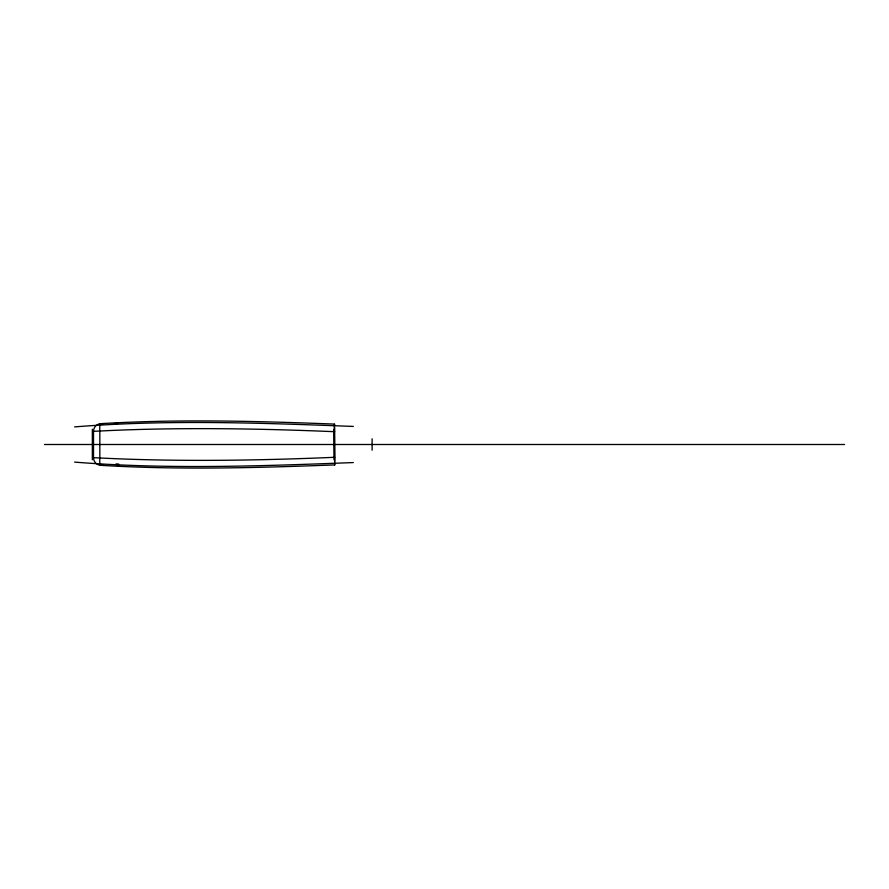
<?xml version="1.0" encoding="UTF-8"?>
<svg xmlns="http://www.w3.org/2000/svg" width="889" height="889" viewBox="0 0 889 889"><rect width="100%" height="100%" fill="white"/><g stroke="black" fill="none" stroke-linecap="round" stroke-linejoin="round"><path stroke-width="1.33" d="M334.686 427.442L334.686 461.391M334.653 463.914L334.631 464.625M334.242 425.253L334.709 465.191M93.834 457.668C172.399 461.88 254.932 460.691 334.709 457.302M102.713 464.98L100.59 465.325A7.623 7.523 80.8 0 1 93.512 457.713L93.512 431.287A7.623 7.523 -80.8 0 1 100.59 423.675C178.5 418.963 256.654 421.119 334.608 424.086L333.797 424.964M74.632 426.898C167.354 419.441 260.521 422.953 353.333 426.431M114.092 423.597L117.804 423.453M353.333 462.569C260.521 466.047 167.354 469.559 74.632 462.102M334.608 464.914C256.654 467.858 178.5 470.048 100.59 465.325A7.623 1.2 -86.3 0 1 99.835 457.713L99.835 431.287A7.623 1.2 86.3 0 1 100.59 423.675L102.713 424.02M44.45 444.5L844.55 444.5M334.709 431.698C254.91 428.331 172.088 427.12 93.834 431.332M117.248 465.525L118.726 465.592M334.631 424.331L334.653 425.042M334.664 425.487L334.675 426.087M372.113 438.799L372.113 450.201M334.008 429.265L334.008 459.735M92.345 429.265L92.345 459.735M118.737 464.058A199.169 24.092 1.5 0 1 115.981 463.936M102.557 464.825A7.623 7.523 80.7 0 1 101.224 464.503M101.224 424.498A7.623 7.523 -80.7 0 1 102.557 424.175"/></g></svg>
